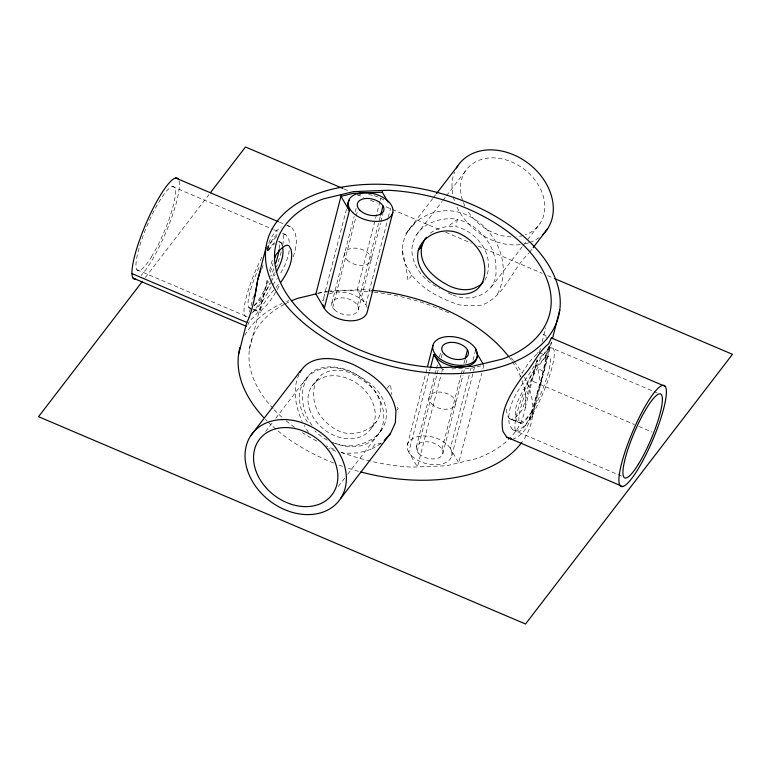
<?xml version="1.0" encoding="UTF-8"?>
<svg xmlns="http://www.w3.org/2000/svg" width="771" height="771" viewBox="0 0 771 771"><rect width="100%" height="100%" fill="white"/><g stroke="black" fill="none" stroke-linecap="round" stroke-linejoin="round"><path stroke-width="0.58" stroke-dasharray="3.85 2.89" d="M275.623 292.334A36.555 9.262 -64.3 0 1 265.34 306.636L261.822 309.72L260.502 312.438L260.367 309.73A35.871 1.715 -73.6 0 1 267.624 281.454L268.308 279.16M289.221 250.614L288.585 254.922L285.154 264.665L279.786 274.881M512.252 439.489C533.995 431.23 532.472 403.696 540.384 385.461L545.695 358.264L548.634 348.521L551.573 342.035L532.414 416.61M249.438 312.091L253.572 295.968M276.75 236.475L269.214 244.484L267.248 252.021M249.419 349.196L267.816 277.521M269.599 270.592L272.867 257.871M346.478 209.086L322.895 300.912A22.86 13.666 14.4 0 1 325.776 296.237M331.848 303.138L354.101 216.439M355.296 211.813L356.183 208.343M332.686 307.542L355.836 217.383M356.135 216.227L357.619 210.444M379.91 201.539L357.233 289.886L365.849 304.564L387.938 218.55M380.209 200.383L380.807 198.06M357.474 305.316L380.325 216.304M358.313 309.73L380.566 223.031M380.864 221.875L382.946 213.779M388.237 217.383L390.618 208.083M484.834 280.326C490.24 270.496 489.421 258.092 484.13 248.378A36.555 27.814 43.5 0 0 463.737 229.276L455.738 226.462L457.579 219.292C445.715 217.364 433.138 220.207 423.366 227.281A44.93 35.958 20.1 0 0 412.013 252.869C413.815 268.732 425.592 282.022 439.846 288.364M407.387 444.838L425.496 374.33M425.794 373.174L426.98 368.548M429.389 372.027L408.794 452.23L417.41 466.918L441.59 372.759M429.688 370.87L430.285 368.538M416.34 447.074L434.738 375.4M435.037 374.243L436.222 369.617M436.521 368.461L437.408 364.991M439.489 356.906L440.675 352.28M417.178 451.478L436.762 375.188M437.061 374.031L438.246 369.405M441.214 357.84L442.409 353.224M441.889 371.603L442.487 369.27L445.985 369.136M441.966 449.252L460.962 375.265M461.251 374.108L462.735 368.336M463.92 363.71L464.817 360.24M442.805 453.656L462.986 375.053M463.284 373.896L464.768 368.114M465.954 363.498L467.139 358.872M469.144 375.265L450.341 448.5L458.755 462.841L481.74 373.337M470.339 370.62L470.936 368.297M473.028 360.153L475.408 350.863M451.748 455.892L474.435 367.545M482.935 368.683L483.831 365.194L471.659 368.124M525.234 407.599L537.397 360.202M539.478 352.116L540.664 347.49M542.148 341.707L545.714 327.839M529.128 419.993L541.637 377.703A35.852 1.715 -73.6 0 0 546.379 358.332L546.244 355.624L541.859 361.618A36.42 7.209 -66.9 0 0 520.637 408.09A36.42 7.209 -66.9 0 0 527.335 418.181L530.968 412.832L526.757 417.93A36.555 9.262 -64.3 0 1 517.341 421.804L515.944 418.537C512.782 404.968 522.352 393.451 527.615 381.799A36.555 9.262 -64.3 0 1 541.281 361.368L545.03 358.091L546.861 350.921L548.807 346.777L549.337 346.989L548.981 350.169A44.959 2.149 -73.6 0 1 539.873 385.616C533.387 401.103 534.303 424.117 515.905 431.114L512.628 429.736L509.467 425.052C506.036 408.351 516.252 392.612 525.494 379.602C532.385 369.993 537.291 358.438 546.861 350.921M261.947 268.703L263.537 263.557M270.342 272.269L273.079 263.451M266.988 249.534C268.78 240.359 273.358 232.235 281.261 226.982M267.219 250.479L269.214 244.484M293.125 256.859L295.004 251.539L296.536 241.198L295.36 232.929L291.563 227.3L287.159 225.421M249.322 321.555L247.828 324.89M536.732 354.255L533.012 357.85A36.555 9.262 -64.3 0 0 519.885 377.241M548.056 350.42L551.41 342.43M299.052 374.523C291.939 389.384 295.765 407.127 302.165 421.554M332.513 442.708L343.48 446.033A45.643 35.456 37.5 0 0 382.773 424.782A45.643 35.456 37.5 0 0 361.059 377.559C347.422 367.603 328.224 362.678 312.833 371.333C296.912 385.394 301.037 411.868 313.363 427.086M317.218 379.332C311.696 389.239 312.901 401.585 317.739 411.531A36.555 27.814 43.5 0 0 338.122 430.623C348.849 436.213 362.158 433.321 371.68 426.662A35.871 28.71 20.1 0 0 378.947 398.385C374.359 386.502 363.054 380.113 352.646 374.06A36.555 27.814 43.5 0 0 328.003 371.535L321.767 374.533L311.763 386.435M452.693 294.879C472.064 303.716 498.172 292.893 495.926 268.79C496.379 245.756 479.331 225.325 457.579 219.292L447.778 226.597M497.584 293.953C521.697 246.026 463.863 186.466 417.159 221.017L416.533 221.412C404.158 231.522 398.154 249.216 405.594 264.019C414.644 285.935 437.263 297.249 458.321 304.68C466.166 306.126 473.895 305.788 481.759 305.143C504.552 296.748 512.05 269.031 528.761 253.331M271.199 281.723L275.141 274.225M537.098 353.513L538.274 352.212M271.161 286.793C265.764 296.43 260.087 306.395 251.481 313.556L254.652 310.029A45.643 9.04 -66.9 0 0 269.686 283.535M531.094 412.466L535.286 405.295A36.42 7.209 -66.9 0 0 547.863 356.308L545.126 357.831M277.068 234.451A45.643 9.04 -66.9 0 0 272.857 239.145L268.019 246.248L268.53 246.469M524.916 425.091L525.494 425.341L530.332 418.229A45.643 9.04 -66.9 0 0 552.084 367.102A45.643 9.04 -66.9 0 0 547.911 349.755L547.4 349.542M272.847 284.875L277.261 278.514M276.085 287.554L278.649 283.853M145.314 277.55L208.931 194.639M432.791 198.465L405.748 233.7L416.533 221.412M433.524 197.511L435.711 194.649M265.59 431.49L272.144 422.942M275.787 418.2L307.137 377.347M416.725 234.519L442.072 201.491M442.795 200.547L445.686 196.769M446.419 195.824L465.241 171.297M411.801 275.343L407.994 280.307L405.594 264.019M387.187 388.314L390.357 384.18L391.899 394.646M371.458 428.088L376.98 420.889M338.209 486.54L344.772 478.001M347.682 474.194L381.626 429.967A44.93 35.958 20.1 0 0 384.074 401.758C378.253 386.936 364.355 378.436 350.718 371.815A45.643 35.456 37.5 0 0 306.145 378.551A45.643 35.456 37.5 0 0 307.957 422.826M491.214 287.14L522.555 246.296M523.287 245.342L526.93 240.591M527.653 239.646L540.047 223.494M529.484 252.387L532.385 248.609M273.927 290.012C264.858 299.456 260.193 312.544 249.64 320.726M254.112 305.518L256.492 302.868A36.42 7.209 -66.9 0 0 268.491 281.723M525.494 425.341A45.643 9.04 -66.9 0 1 517.1 412.697A45.643 9.04 -66.9 0 1 543.69 354.448L547.911 349.755M381.626 429.967C370.88 444.568 349.224 450.091 332.773 442.371M396.737 410.278L398.26 408.736L395.812 405.054M254.073 305.74L257.071 303.119A36.555 9.262 -64.3 0 0 270.737 282.678M371.863 448.934L380.816 443.662M430.237 233.17C437.562 227.763 446.766 225.749 455.738 226.462M318.105 293.433L326.952 291.293M381.818 443.074L374.889 444.433L371.082 449.397L358.255 452.895L344.261 453.338L341.061 452.75M328.06 291.033L362.437 289.684A141.199 84.386 14.4 0 1 370.485 290.214M451.816 368.904L470.493 368.172M451.633 294.503L445.493 291.843M335.934 451.295L328.928 448.298M282.687 245.303A45.643 9.04 -66.9 0 0 282.562 233.401L285.723 234.75L288.884 239.434L289.539 244.021M286.937 225.344L291.563 227.3M343.991 188.924L348.415 190.813M357.272 194.581L363.912 197.405M370.552 200.238L377.192 203.062M386.04 206.83L441.378 230.394M445.811 232.273L471.264 243.116M477.904 245.939L542.09 273.271M547.622 275.623L553.164 277.974M279.468 222.144L286.099 224.987M172.319 186.486L272.664 229.209M273.734 229.652L280.384 232.495M282.562 233.401L285.723 234.75M548.807 346.777L657.075 392.873M272.857 239.145L273.435 239.386M543.121 354.207L543.69 354.448M279.275 248.551A36.42 7.209 -66.9 0 0 278.755 241.728L284.104 244.002M539.324 352.665L549.598 357.031M533.195 381.443L634.427 424.551M638.841 426.43L652.083 432.068M529.822 418.017L530.332 418.229M253.158 309.316L260.502 312.438M511.298 419.212L521.331 423.481M248.754 307.446L251.674 308.699M253.775 309.585L260.078 312.274M506.431 409.334L507.212 414.827L509.072 418.277L519.587 422.759M136.891 269.763L249.544 317.71M512.628 429.736L621.648 476.141M546.032 335.732L543.063 334.373L546.466 337.438M542.871 371.169L537.936 368.432L540.635 384.642M308.41 432.3L304.256 425.476M282.408 245.939L281.01 242.682M402.385 250.758L405.353 263.354M524.444 377.279A150.422 89.889 14.4 0 1 522.478 441.465M358.544 471.341A150.422 89.889 14.4 0 1 347.085 467.872M342.584 466.339A150.422 89.889 14.4 0 1 338.151 464.74M333.718 463.034A150.422 89.889 14.4 0 1 267.855 421.795M266.997 420.937A150.422 89.889 14.4 0 1 265.311 419.222M244.85 335.375A150.422 89.889 14.4 0 1 282.099 303.446M286.59 301.538A150.422 89.889 14.4 0 1 288.884 300.642M317.469 293.153A150.422 89.889 14.4 0 1 329.159 291.65M330.306 291.534A150.422 89.889 14.4 0 1 372.865 292.064M374.031 292.19A150.422 89.889 14.4 0 1 450.572 313.681M511.221 357.889A150.422 89.889 14.4 0 1 513.419 360.549M514.122 361.435A150.422 89.889 14.4 0 1 522.054 372.981M522.102 380.652A141.199 84.386 14.4 0 1 476.921 458.466L446.582 465.771L412.206 467.12A141.199 84.386 14.4 0 1 371.516 461.395M370.359 461.125A141.199 84.386 14.4 0 1 340.821 451.999M334.103 449.3A141.199 84.386 14.4 0 1 326.384 445.879M316.775 441.099A141.199 84.386 14.4 0 1 302.454 432.724M294.493 427.279A141.199 84.386 14.4 0 1 286.176 420.841M281.897 417.159A141.199 84.386 14.4 0 1 273.946 409.468M273.117 408.591A141.199 84.386 14.4 0 1 284.2 304.362M285.26 303.803A141.199 84.386 14.4 0 1 289.636 301.663M509.091 357.156A141.199 84.386 14.4 0 1 511.732 360.77M512.349 361.676A141.199 84.386 14.4 0 1 520.454 376.412M329.381 293.953A22.86 13.666 14.4 0 1 352.472 294.464A22.86 13.666 14.4 0 1 367.314 308.323M179.036 180.906A54.866 10.861 -66.9 0 1 167.866 227.58A54.866 10.861 -66.9 0 1 141.035 275.546M509.072 418.277A36.555 9.262 -64.3 0 0 518.488 414.413L522.439 409.623L530.727 383.033A35.871 1.715 -73.6 0 0 537.002 359.488M539.122 237.613A54.866 42.627 37.5 0 1 529.899 242.412M528.877 242.759A54.866 42.627 37.5 0 1 524.637 243.906M520.174 244.629A54.866 42.627 37.5 0 1 456.731 206.618M454.321 200.45A54.866 42.627 37.5 0 1 454.582 171.991M462.446 199.94A45.643 35.456 37.5 0 1 486.491 158.306A45.643 35.456 37.5 0 1 540.028 188.037A45.643 35.456 37.5 0 1 525.311 234.847M523.22 235.521A45.643 35.456 37.5 0 1 516.503 236.764M511.077 236.899A45.643 35.456 37.5 0 1 467.101 210.069M464.932 206.088A45.643 35.456 37.5 0 1 463.159 201.992M327.222 440.116A45.643 35.456 37.5 0 1 314.809 430.873M281.251 251.789A45.643 9.04 -66.9 0 1 276.432 267.094M274.351 272.568A45.643 9.04 -66.9 0 1 271.623 279.179M247.125 316.679A45.643 9.04 -66.9 0 1 262.892 255.288M279.006 286.205A36.555 9.262 -64.3 0 1 276.201 291.342M273.869 268.607A36.42 7.209 -66.9 0 1 270.872 276.269M250.488 308.178A36.42 7.209 -66.9 0 1 259.017 267.45M274.38 242.566A36.42 7.209 -66.9 0 0 271.016 246.306L267.383 251.654L271.594 246.556A36.555 9.262 -64.3 0 1 274.833 243.597M278.784 241.747A36.555 9.262 -64.3 0 1 281.01 242.682M357.619 195.217A22.86 13.666 14.4 0 1 360.693 194.629M368.586 194.629A22.86 13.666 14.4 0 1 373.27 195.497M374.427 195.795A22.86 13.666 14.4 0 1 383.948 200.036M411.675 455.863A22.86 13.666 14.4 0 0 450.187 459.14A22.86 13.666 14.4 0 0 426.845 436.087A22.86 13.666 14.4 0 0 411.675 455.863M151.434 256.916A45.643 9.04 -66.9 0 0 174.497 187.401A45.643 9.04 -66.9 0 0 141.151 241.429A45.643 9.04 -66.9 0 0 151.434 256.916M309.537 409.295A36.42 28.296 37.5 0 0 366.427 433.514A36.42 28.296 37.5 0 0 348.877 378.975A36.42 28.296 37.5 0 0 309.537 409.295M418.894 453.647A13.637 8.153 14.4 0 0 441.87 455.603A13.637 8.153 14.4 0 0 427.944 441.85A13.637 8.153 14.4 0 0 418.894 453.647M431.654 403.937A13.637 8.153 14.4 0 0 454.63 405.893A13.637 8.153 14.4 0 0 440.713 392.14A13.637 8.153 14.4 0 0 431.654 403.937M334.402 309.711A13.637 8.153 14.4 0 0 357.378 311.667A13.637 8.153 14.4 0 0 343.452 297.914A13.637 8.153 14.4 0 0 334.402 309.711M347.162 260.01A13.637 8.153 14.4 0 0 370.138 261.957A13.637 8.153 14.4 0 0 356.221 248.204A13.637 8.153 14.4 0 0 347.162 260.01"/><path stroke-width="1.16" d="M477.278 356.472L477.326 352.839L475.871 349.08A22.86 13.666 14.4 0 0 440.116 338.17A22.86 13.666 14.4 0 0 444.568 361.56A22.86 13.666 14.4 0 0 477.278 356.472L476.825 358.245A22.86 13.666 14.4 0 1 457.357 367.006A22.86 13.666 14.4 0 1 433.861 354.593L430.584 367.381M418.267 250.546C414.2 269.31 430.661 282.918 445.705 290.416A36.555 27.814 43.5 0 0 470.349 292.951C486.819 287.718 487.667 266.188 480.612 252.955A36.555 27.814 43.5 0 0 460.229 233.864C445.079 226.269 423.24 233.815 418.267 250.546L421.833 245.891L424.937 238.943L426.459 237.285M246.72 322.933C253.09 309.479 255.288 294.435 257.716 279.844L265.937 247.876M551.978 338.459L551.361 337.929L548.701 343.76C537.368 352.713 532.539 367.044 522.256 376.932C511.144 392.564 498.866 411.483 502.991 431.558L506.788 437.186L622.669 486.501M254.844 296.305L257.418 281.482M238.586 354.39L246.778 322.451L132.014 273.618M349.533 200.017A22.86 13.666 14.4 0 0 349.369 210.656L324.302 308.304L315.888 293.963L341.408 194.543M388.044 202.031L382.3 192.249L382.753 190.466M380.623 215.148L382.994 205.905M392.786 212.545L367.256 311.956A22.86 13.666 14.4 0 1 344.868 320.341A22.86 13.666 14.4 0 1 322.847 304.545M427.568 366.235L432.916 345.427M465.115 359.084L467.486 349.841M475.408 350.863L475.871 349.08M552.45 338.614L559.765 310.096M257.716 279.844L260.955 268.915M274.919 257.842L275.902 254.854L279.863 250.074A36.555 9.262 -64.3 0 1 289.279 246.2L291.13 249.659C293.635 261.379 287.313 272.847 280.904 282.225M299.909 372.528C310.058 353.638 336.291 357.156 352.81 364.317C372.374 373.858 392.092 387.967 395.976 411.059L395.321 422.816L390.454 433.572L340.666 498.471M276.211 272.182C280.345 264.607 284.403 255.847 282.562 247.038M142.384 281.367L38.55 416.687L525.514 624.009L732.45 354.313L554.262 278.447M210.387 192.731L245.486 146.991L342.883 188.452M250.739 435.721L300.757 370.533M436.444 193.694L457.685 166.016M533.108 247.664L547.603 228.765M418.595 249.804L421.833 245.891C417.786 264.636 434.237 278.235 449.214 285.839A36.555 27.814 43.5 0 0 473.857 288.373L480.285 285.116L483.321 281.916M384.17 440.482L390.454 433.572M315.888 293.963L297.722 298.338A141.199 84.386 14.4 0 0 291.901 300.661M382.3 192.249L353.128 193.386L340.955 196.326L349.369 210.656M512.252 439.489L506.788 437.186M175.682 177.985L278.37 221.701M551.361 337.929L665.257 386.396A54.866 10.861 -66.9 0 1 637.53 469.963A54.866 10.861 -66.9 0 1 625.175 451.343A54.866 10.861 -66.9 0 1 665.257 386.396M133.094 278.09L246.334 326.306M476.613 352.906L483.224 364.172M433.861 354.593L441.908 368.297M521.822 442.371A150.422 89.889 14.4 0 1 360.857 471.968M263.672 417.496A150.422 89.889 14.4 0 1 239.964 347.48M371.641 290.31A141.199 84.386 14.4 0 1 508.397 356.25M135.706 279.179A54.866 10.861 -66.9 0 1 145.671 224.39A54.866 10.861 -66.9 0 1 178.294 179.074M456.528 167.914A54.866 42.627 37.5 0 1 528.916 163.828A54.866 42.627 37.5 0 1 542.582 234.76M279.112 249.698A36.42 7.209 -66.9 0 1 275.748 263.152M353.59 191.613L323.251 198.918A141.199 84.386 14.4 0 0 287.824 295.707A141.199 84.386 14.4 0 0 437.735 367.7L472.112 366.35L502.451 359.045A141.199 84.386 14.4 0 0 537.879 262.265A141.199 84.386 14.4 0 0 387.967 190.264L353.59 191.613M300.536 320.283A150.422 89.889 14.4 0 0 551.67 332.205A150.422 89.889 14.4 0 0 386.338 184.471A150.422 89.889 14.4 0 0 300.536 320.283M247.385 470.156A54.866 42.627 37.5 0 0 333.082 506.634A54.866 42.627 37.5 0 0 306.646 424.484A54.866 42.627 37.5 0 0 247.385 470.156M255.509 469.635A45.643 35.456 37.5 0 0 326.798 499.993A45.643 35.456 37.5 0 0 304.805 431.644A45.643 35.456 37.5 0 0 255.509 469.635M638.388 464.238A45.643 9.04 -66.9 0 0 661.46 394.723A45.643 9.04 -66.9 0 0 628.114 448.751A45.643 9.04 -66.9 0 0 638.388 464.238M352.704 212.517A22.86 13.666 14.4 0 0 391.215 215.793A22.86 13.666 14.4 0 0 367.883 192.74A22.86 13.666 14.4 0 0 352.704 212.517M444.424 354.236A13.637 8.153 14.4 0 0 467.39 356.183A13.637 8.153 14.4 0 0 453.473 342.43A13.637 8.153 14.4 0 0 444.424 354.236M359.932 210.3A13.637 8.153 14.4 0 0 382.898 212.256A13.637 8.153 14.4 0 0 368.981 198.504A13.637 8.153 14.4 0 0 359.932 210.3"/></g></svg>
